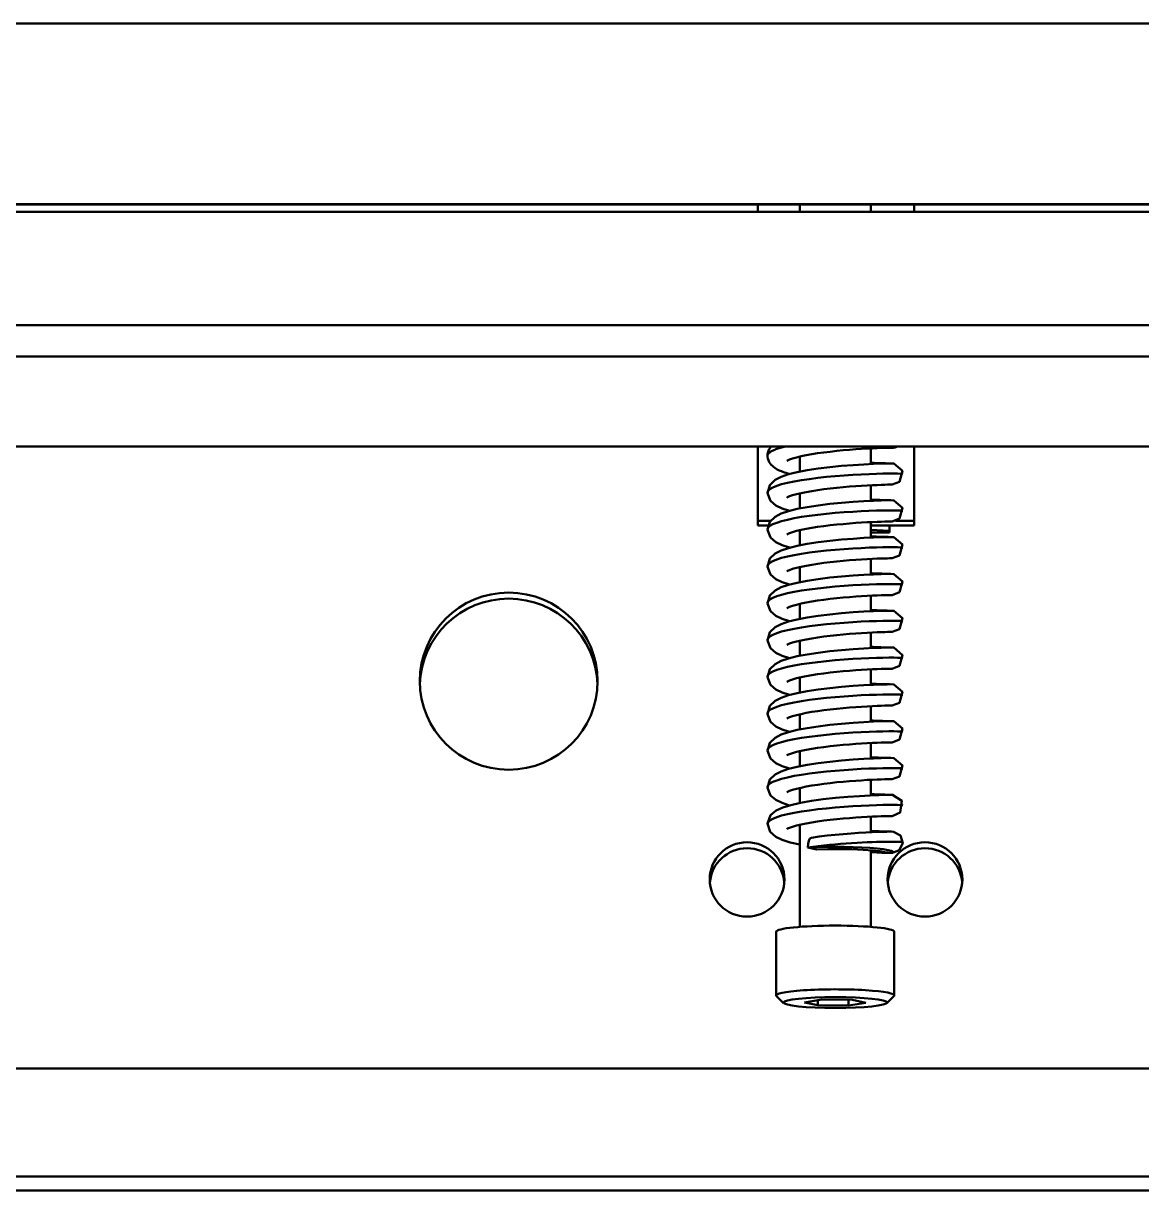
# Model space of a CAD drawing. Header units: millimetres. Extents: x 4915 to 15267, y 4787 to 10268.
# Drawn here: x 9364.5 to 9521.7, y 8754.5 to 8918.5 of the extents above; entities that cross this region are included whole.
import ezdxf

# ---------------------------------------------------------------- set-up
doc = ezdxf.new("R2010")
doc.units = ezdxf.units.MM
doc.layers.add('外形線', color=7, linetype='Continuous', lineweight=50)

msp = doc.modelspace()

# ---------------------------------------------------------------- linework, layer by layer
at = {"layer": '外形線'}
for p, q in [((9906.21, 8918.48), (9101.21, 8918.48)), ((9143.71, 8918.47), (9884.71, 8918.47)), ((9143.71, 8893.07), (9884.71, 8893.07)), ((9143.71, 8893.04), (9884.71, 8893.04)), ((9467.71, 8892.02), (9467.71, 8893.04)), ((9473.6, 8892.02), (9473.6, 8893.04)), ((9483.6, 8892.02), (9483.6, 8893.04)), ((9489.71, 8893.04), (9489.71, 8892.02)), ((9903.01, 8892.02), (9125.41, 8892.02)), ((9127.21, 8876.1), (9901.21, 8876.1)), ((9901.21, 8871.71), (9127.21, 8871.71)), ((9263.21, 8859.06), (9765.21, 8859.06)), ((9467.71, 8848.59), (9467.71, 8859.06)), ((9483.6, 8856.59), (9483.6, 8858.78)), ((9489.71, 8859.06), (9489.71, 8848.59)), ((9473.6, 8855.51), (9473.6, 8857.63)), ((9483.6, 8851.42), (9483.6, 8853.61)), ((9473.6, 8850.34), (9473.6, 8852.46)), ((9467.71, 8847.96), (9467.71, 8848.59)), ((9467.71, 8848.59), (9469.5, 8848.59)), ((9483.6, 8846.25), (9483.6, 8848.43)), ((9487.05, 8848.59), (9489.71, 8848.59)), ((9489.71, 8848.59), (9489.71, 8847.96)), ((9469.18, 8847.96), (9467.71, 8847.96)), ((9473.6, 8845.17), (9473.6, 8847.29)), ((9489.71, 8847.96), (9483.6, 8847.96)), ((9483.6, 8847.34), (9486.21, 8847.18)), ((9486.21, 8846.97), (9483.6, 8846.97)), ((9486.21, 8847.96), (9486.21, 8847.18)), ((9486.21, 8847.18), (9486.21, 8846.97)), ((9473.6, 8840), (9473.6, 8842.12)), ((9483.6, 8841.08), (9483.6, 8843.26)), ((9473.6, 8834.83), (9473.6, 8836.94)), ((9483.6, 8835.91), (9483.6, 8838.09)), ((9483.6, 8830.74), (9483.6, 8832.92)), ((9473.6, 8829.65), (9473.6, 8831.77)), ((9483.6, 8825.56), (9483.6, 8827.75)), ((9473.6, 8824.48), (9473.6, 8826.6)), ((9483.6, 8820.39), (9483.6, 8822.58)), ((9473.6, 8819.31), (9473.6, 8821.43)), ((9483.6, 8815.22), (9483.6, 8817.4)), ((9473.6, 8814.14), (9473.6, 8816.26)), ((9473.6, 8808.97), (9473.6, 8811.09)), ((9483.6, 8810.05), (9483.6, 8812.23)), ((9473.6, 8791.58), (9473.6, 8805.92)), ((9483.6, 8804.88), (9483.6, 8807.06)), ((9475.96, 8802.45), (9474.75, 8802.74)), ((9483.6, 8791.58), (9483.6, 8802.33)), ((9470.3, 8790.89), (9470.3, 8781.94)), ((9486.9, 8790.89), (9486.9, 8781.94)), ((9471.34, 8780.87), (9470.34, 8781.85)), ((9474.28, 8780.98), (9476.72, 8781.36)), ((9476.15, 8780.57), (9476.15, 8781.27)), ((9476.72, 8781.36), (9481.04, 8781.32)), ((9480.47, 8780.54), (9480.47, 8781.33)), ((9481.04, 8781.32), (9482.91, 8780.91)), ((9485.86, 8780.87), (9486.85, 8781.85)), ((9476.15, 8780.57), (9474.28, 8780.98)), ((9480.47, 8780.54), (9476.15, 8780.57)), ((9482.91, 8780.91), (9480.47, 8780.54)), ((9815.21, 8771.69), (9213.21, 8771.69)), ((9263.21, 8756.52), (9765.21, 8756.52)), ((9765.21, 8754.53), (9263.21, 8754.53))]:
    msp.add_line(p, q, dxfattribs=at).dxf.unprotected_set("ltscale", 0)
for points in [[(9469.1, 8857.77), (9469.1, 8857.83), (9469.12, 8857.88), (9469.14, 8857.94), (9469.17, 8858), (9469.21, 8858.05), (9469.26, 8858.11), (9469.32, 8858.16), (9469.39, 8858.22), (9469.47, 8858.27), (9469.55, 8858.33), (9469.65, 8858.38), (9469.75, 8858.44), (9469.86, 8858.49), (9469.99, 8858.55), (9470.12, 8858.6), (9470.25, 8858.65), (9470.4, 8858.71), (9470.55, 8858.76), (9470.71, 8858.81), (9470.88, 8858.86), (9471.06, 8858.91), (9471.24, 8858.96), (9471.43, 8859.01), (9471.63, 8859.06)], [(9472.19, 8855.18), (9471.94, 8855.25), (9471.7, 8855.33), (9471.47, 8855.4), (9471.25, 8855.48), (9471.04, 8855.56), (9470.84, 8855.65), (9470.64, 8855.74), (9470.46, 8855.83), (9470.28, 8855.93), (9470.1, 8856.05), (9469.93, 8856.17), (9469.76, 8856.32), (9469.61, 8856.48), (9469.46, 8856.66), (9469.33, 8856.87), (9469.22, 8857.11), (9469.14, 8857.36), (9469.1, 8857.63), (9469.1, 8857.91), (9469.14, 8858.17), (9469.22, 8858.43), (9469.33, 8858.66), (9469.46, 8858.87), (9469.6, 8859.06)], [(9486.55, 8858.86), (9486.46, 8858.86), (9486.26, 8858.86), (9485.95, 8858.86), (9485.55, 8858.85), (9485.05, 8858.84), (9484.47, 8858.82), (9483.82, 8858.79), (9483.09, 8858.75), (9482.3, 8858.7), (9481.47, 8858.65), (9480.6, 8858.58), (9479.71, 8858.51), (9478.8, 8858.42), (9477.89, 8858.32), (9476.99, 8858.21), (9476.12, 8858.09), (9475.29, 8857.96), (9474.51, 8857.82), (9473.79, 8857.67), (9473.15, 8857.52), (9472.61, 8857.37), (9472.18, 8857.22), (9471.9, 8857.09), (9471.8, 8857.03)], [(9487.34, 8859.06), (9487.23, 8859), (9487.12, 8858.95), (9487, 8858.92), (9486.88, 8858.89), (9486.76, 8858.87), (9486.69, 8858.87), (9486.65, 8858.86), (9486.62, 8858.86), (9486.61, 8858.86), (9486.59, 8858.86), (9486.57, 8858.86), (9486.55, 8858.86), (9486.53, 8858.86), (9486.51, 8858.86), (9486.49, 8858.86), (9486.47, 8858.86), (9486.44, 8858.86), (9486.42, 8858.86), (9486.39, 8858.86), (9486.36, 8858.86), (9486.33, 8858.86), (9486.29, 8858.86), (9486.26, 8858.86), (9486.22, 8858.86)], [(9472.19, 8850.01), (9471.14, 8850.35), (9470.26, 8850.77), (9469.51, 8851.42), (9469.1, 8852.5), (9469.42, 8853.64), (9470.14, 8854.35), (9470.99, 8854.79), (9472.02, 8855.14), (9473.24, 8855.44), (9474.66, 8855.71), (9476.2, 8855.95), (9477.84, 8856.15), (9479.5, 8856.31), (9481.12, 8856.44), (9482.62, 8856.54), (9483.96, 8856.61), (9485.07, 8856.65), (9485.9, 8856.67), (9486.42, 8856.68), (9486.84, 8856.66), (9488.03, 8855.62), (9487.62, 8854.09), (9486.58, 8853.69), (9486.22, 8853.69)], [(9483.6, 8856.76), (9483.75, 8856.75), (9483.9, 8856.75), (9484.04, 8856.74), (9484.18, 8856.73), (9484.32, 8856.73), (9484.46, 8856.72), (9484.59, 8856.72), (9484.72, 8856.71), (9484.84, 8856.71), (9484.96, 8856.71), (9485.08, 8856.7), (9485.19, 8856.7), (9485.3, 8856.69), (9485.41, 8856.69), (9485.51, 8856.69), (9485.6, 8856.69), (9485.7, 8856.68), (9485.78, 8856.68), (9485.87, 8856.68), (9485.95, 8856.68), (9486.02, 8856.68), (9486.09, 8856.68), (9486.16, 8856.68), (9486.22, 8856.68)], [(9469.1, 8852.6), (9469.18, 8852.84), (9469.42, 8853.07), (9469.82, 8853.3), (9470.37, 8853.53), (9471.06, 8853.74), (9471.88, 8853.95), (9472.81, 8854.14), (9473.85, 8854.32), (9474.96, 8854.48), (9476.14, 8854.63), (9477.36, 8854.77), (9478.6, 8854.88), (9479.84, 8854.98), (9481.05, 8855.07), (9482.23, 8855.13), (9483.35, 8855.18), (9484.38, 8855.22), (9485.31, 8855.24), (9486.13, 8855.25), (9486.82, 8855.25), (9487.37, 8855.24), (9487.77, 8855.23), (9488.01, 8855.21), (9488.09, 8855.18)], [(9486.55, 8853.69), (9486.46, 8853.69), (9486.26, 8853.69), (9485.95, 8853.69), (9485.55, 8853.68), (9485.05, 8853.66), (9484.47, 8853.64), (9483.82, 8853.62), (9483.09, 8853.58), (9482.31, 8853.53), (9481.48, 8853.48), (9480.61, 8853.41), (9479.71, 8853.34), (9478.8, 8853.25), (9477.89, 8853.15), (9477, 8853.04), (9476.13, 8852.92), (9475.29, 8852.79), (9474.51, 8852.65), (9473.79, 8852.5), (9473.15, 8852.35), (9472.61, 8852.19), (9472.18, 8852.05), (9471.9, 8851.92), (9471.8, 8851.86)], [(9472.19, 8844.84), (9471.14, 8845.18), (9470.26, 8845.6), (9469.51, 8846.25), (9469.1, 8847.33), (9469.42, 8848.47), (9470.14, 8849.18), (9470.99, 8849.62), (9472.02, 8849.96), (9473.24, 8850.27), (9474.66, 8850.54), (9476.21, 8850.77), (9477.84, 8850.98), (9479.5, 8851.14), (9481.12, 8851.27), (9482.62, 8851.37), (9483.96, 8851.44), (9485.07, 8851.48), (9485.9, 8851.5), (9486.42, 8851.51), (9486.84, 8851.48), (9488.03, 8850.45), (9487.62, 8848.92), (9486.58, 8848.52), (9486.22, 8848.52)], [(9469.1, 8847.43), (9469.18, 8847.66), (9469.42, 8847.9), (9469.82, 8848.13), (9470.37, 8848.35), (9471.06, 8848.57), (9471.88, 8848.77), (9472.81, 8848.97), (9473.85, 8849.15), (9474.96, 8849.31), (9476.14, 8849.46), (9477.36, 8849.6), (9478.6, 8849.71), (9479.84, 8849.81), (9481.05, 8849.89), (9482.23, 8849.96), (9483.34, 8850.01), (9484.38, 8850.05), (9485.31, 8850.07), (9486.13, 8850.08), (9486.82, 8850.08), (9487.37, 8850.07), (9487.77, 8850.05), (9488.01, 8850.03), (9488.09, 8850.01)], [(9483.6, 8851.59), (9483.75, 8851.58), (9483.9, 8851.58), (9484.04, 8851.57), (9484.19, 8851.56), (9484.32, 8851.56), (9484.46, 8851.55), (9484.59, 8851.55), (9484.72, 8851.54), (9484.84, 8851.54), (9484.96, 8851.53), (9485.08, 8851.53), (9485.19, 8851.53), (9485.3, 8851.52), (9485.41, 8851.52), (9485.51, 8851.52), (9485.61, 8851.52), (9485.7, 8851.51), (9485.79, 8851.51), (9485.87, 8851.51), (9485.95, 8851.51), (9486.02, 8851.51), (9486.09, 8851.51), (9486.16, 8851.5), (9486.22, 8851.5)], [(9486.55, 8848.52), (9486.46, 8848.52), (9486.26, 8848.52), (9485.95, 8848.52), (9485.55, 8848.51), (9485.05, 8848.49), (9484.47, 8848.47), (9483.82, 8848.44), (9483.09, 8848.41), (9482.3, 8848.36), (9481.47, 8848.31), (9480.6, 8848.24), (9479.71, 8848.16), (9478.8, 8848.08), (9477.89, 8847.98), (9476.99, 8847.87), (9476.12, 8847.75), (9475.29, 8847.62), (9474.51, 8847.48), (9473.79, 8847.33), (9473.15, 8847.18), (9472.61, 8847.02), (9472.18, 8846.87), (9471.9, 8846.75), (9471.8, 8846.69)], [(9472.19, 8839.67), (9471.14, 8840.01), (9470.26, 8840.43), (9469.51, 8841.07), (9469.1, 8842.16), (9469.42, 8843.3), (9470.14, 8844), (9470.99, 8844.44), (9472.02, 8844.79), (9473.24, 8845.1), (9474.66, 8845.37), (9476.2, 8845.6), (9477.84, 8845.8), (9479.5, 8845.97), (9481.12, 8846.1), (9482.62, 8846.2), (9483.96, 8846.27), (9485.07, 8846.31), (9485.9, 8846.33), (9486.42, 8846.33), (9486.84, 8846.31), (9488.03, 8845.28), (9487.62, 8843.75), (9486.58, 8843.35), (9486.22, 8843.35)], [(9483.6, 8846.42), (9483.75, 8846.41), (9483.9, 8846.4), (9484.04, 8846.4), (9484.18, 8846.39), (9484.32, 8846.39), (9484.46, 8846.38), (9484.59, 8846.38), (9484.72, 8846.37), (9484.84, 8846.37), (9484.96, 8846.36), (9485.08, 8846.36), (9485.19, 8846.35), (9485.3, 8846.35), (9485.41, 8846.35), (9485.51, 8846.35), (9485.6, 8846.34), (9485.7, 8846.34), (9485.78, 8846.34), (9485.87, 8846.34), (9485.95, 8846.34), (9486.02, 8846.34), (9486.09, 8846.33), (9486.16, 8846.33), (9486.22, 8846.33)], [(9469.1, 8842.25), (9469.18, 8842.49), (9469.42, 8842.73), (9469.82, 8842.96), (9470.37, 8843.18), (9471.06, 8843.4), (9471.88, 8843.6), (9472.81, 8843.8), (9473.85, 8843.98), (9474.96, 8844.14), (9476.14, 8844.29), (9477.36, 8844.42), (9478.6, 8844.54), (9479.84, 8844.64), (9481.05, 8844.72), (9482.23, 8844.79), (9483.35, 8844.84), (9484.38, 8844.87), (9485.31, 8844.9), (9486.13, 8844.91), (9486.82, 8844.91), (9487.37, 8844.9), (9487.77, 8844.88), (9488.01, 8844.86), (9488.1, 8844.84)], [(9486.55, 8843.35), (9486.46, 8843.35), (9486.26, 8843.35), (9485.95, 8843.34), (9485.55, 8843.34), (9485.05, 8843.32), (9484.47, 8843.3), (9483.82, 8843.27), (9483.09, 8843.24), (9482.31, 8843.19), (9481.48, 8843.14), (9480.61, 8843.07), (9479.71, 8842.99), (9478.8, 8842.91), (9477.89, 8842.81), (9477, 8842.7), (9476.13, 8842.58), (9475.29, 8842.45), (9474.51, 8842.31), (9473.79, 8842.16), (9473.15, 8842.01), (9472.61, 8841.85), (9472.18, 8841.7), (9471.9, 8841.58), (9471.8, 8841.52)], [(9472.19, 8834.5), (9471.14, 8834.84), (9470.26, 8835.26), (9469.51, 8835.9), (9469.1, 8836.99), (9469.42, 8838.13), (9470.14, 8838.83), (9470.99, 8839.27), (9472.02, 8839.62), (9473.24, 8839.92), (9474.66, 8840.2), (9476.21, 8840.43), (9477.84, 8840.63), (9479.5, 8840.8), (9481.12, 8840.93), (9482.62, 8841.03), (9483.96, 8841.09), (9485.07, 8841.14), (9485.9, 8841.16), (9486.42, 8841.16), (9486.84, 8841.14), (9488.03, 8840.11), (9487.62, 8838.58), (9486.58, 8838.18), (9486.22, 8838.18)], [(9483.6, 8841.25), (9483.75, 8841.24), (9483.9, 8841.23), (9484.04, 8841.23), (9484.19, 8841.22), (9484.32, 8841.21), (9484.46, 8841.21), (9484.59, 8841.2), (9484.72, 8841.2), (9484.84, 8841.19), (9484.96, 8841.19), (9485.08, 8841.19), (9485.19, 8841.18), (9485.3, 8841.18), (9485.41, 8841.18), (9485.51, 8841.17), (9485.61, 8841.17), (9485.7, 8841.17), (9485.79, 8841.17), (9485.87, 8841.17), (9485.95, 8841.17), (9486.02, 8841.16), (9486.09, 8841.16), (9486.16, 8841.16), (9486.22, 8841.16)], [(9469.1, 8837.08), (9469.18, 8837.32), (9469.42, 8837.56), (9469.82, 8837.79), (9470.37, 8838.01), (9471.06, 8838.23), (9471.88, 8838.43), (9472.81, 8838.63), (9473.85, 8838.81), (9474.96, 8838.97), (9476.14, 8839.12), (9477.36, 8839.25), (9478.6, 8839.37), (9479.84, 8839.47), (9481.05, 8839.55), (9482.23, 8839.62), (9483.35, 8839.67), (9484.38, 8839.7), (9485.31, 8839.72), (9486.13, 8839.73), (9486.82, 8839.73), (9487.37, 8839.73), (9487.77, 8839.71), (9488.01, 8839.69), (9488.09, 8839.67)], [(9486.55, 8838.18), (9486.46, 8838.18), (9486.26, 8838.18), (9485.95, 8838.17), (9485.55, 8838.16), (9485.05, 8838.15), (9484.47, 8838.13), (9483.82, 8838.1), (9483.09, 8838.06), (9482.3, 8838.02), (9481.47, 8837.96), (9480.6, 8837.9), (9479.71, 8837.82), (9478.8, 8837.73), (9477.89, 8837.63), (9476.99, 8837.53), (9476.12, 8837.4), (9475.29, 8837.27), (9474.51, 8837.14), (9473.79, 8836.99), (9473.15, 8836.83), (9472.61, 8836.68), (9472.18, 8836.53), (9471.9, 8836.41), (9471.8, 8836.35)], [(9472.19, 8829.33), (9471.14, 8829.67), (9470.26, 8830.09), (9469.51, 8830.73), (9469.1, 8831.82), (9469.42, 8832.96), (9470.14, 8833.66), (9470.99, 8834.1), (9472.02, 8834.45), (9473.24, 8834.75), (9474.66, 8835.02), (9476.2, 8835.26), (9477.84, 8835.46), (9479.5, 8835.63), (9481.12, 8835.76), (9482.62, 8835.86), (9483.96, 8835.92), (9485.07, 8835.96), (9485.9, 8835.99), (9486.42, 8835.99), (9486.84, 8835.97), (9488.03, 8834.94), (9487.62, 8833.41), (9486.58, 8833), (9486.22, 8833.01)], [(9483.6, 8836.08), (9483.75, 8836.07), (9483.9, 8836.06), (9484.04, 8836.05), (9484.18, 8836.05), (9484.32, 8836.04), (9484.46, 8836.04), (9484.59, 8836.03), (9484.72, 8836.03), (9484.84, 8836.02), (9484.96, 8836.02), (9485.08, 8836.02), (9485.19, 8836.01), (9485.3, 8836.01), (9485.41, 8836.01), (9485.51, 8836), (9485.6, 8836), (9485.7, 8836), (9485.78, 8836), (9485.87, 8836), (9485.95, 8835.99), (9486.02, 8835.99), (9486.09, 8835.99), (9486.16, 8835.99), (9486.22, 8835.99)], [(9469.1, 8831.91), (9469.18, 8832.15), (9469.42, 8832.38), (9469.82, 8832.61), (9470.37, 8832.84), (9471.06, 8833.05), (9471.88, 8833.26), (9472.81, 8833.45), (9473.85, 8833.63), (9474.96, 8833.8), (9476.14, 8833.95), (9477.36, 8834.08), (9478.6, 8834.2), (9479.84, 8834.3), (9481.05, 8834.38), (9482.23, 8834.45), (9483.35, 8834.5), (9484.38, 8834.53), (9485.31, 8834.55), (9486.13, 8834.56), (9486.82, 8834.56), (9487.37, 8834.55), (9487.77, 8834.54), (9488.01, 8834.52), (9488.09, 8834.5)], [(9486.55, 8833.01), (9486.46, 8833.01), (9486.26, 8833.01), (9485.95, 8833), (9485.55, 8832.99), (9485.05, 8832.98), (9484.47, 8832.96), (9483.82, 8832.93), (9483.09, 8832.89), (9482.31, 8832.85), (9481.48, 8832.79), (9480.61, 8832.73), (9479.71, 8832.65), (9478.8, 8832.56), (9477.89, 8832.46), (9477, 8832.35), (9476.13, 8832.23), (9475.29, 8832.1), (9474.51, 8831.96), (9473.79, 8831.82), (9473.15, 8831.66), (9472.61, 8831.51), (9472.18, 8831.36), (9471.9, 8831.23), (9471.8, 8831.17)], [(9472.19, 8824.15), (9471.14, 8824.5), (9470.26, 8824.91), (9469.51, 8825.56), (9469.1, 8826.65), (9469.42, 8827.79), (9470.14, 8828.49), (9470.99, 8828.93), (9472.02, 8829.28), (9473.24, 8829.58), (9474.66, 8829.85), (9476.21, 8830.09), (9477.84, 8830.29), (9479.5, 8830.46), (9481.12, 8830.59), (9482.62, 8830.68), (9483.96, 8830.75), (9485.07, 8830.79), (9485.9, 8830.81), (9486.42, 8830.82), (9486.84, 8830.8), (9488.03, 8829.76), (9487.62, 8828.23), (9486.58, 8827.83), (9486.22, 8827.83)], [(9483.6, 8830.9), (9483.75, 8830.9), (9483.9, 8830.89), (9484.04, 8830.88), (9484.19, 8830.88), (9484.32, 8830.87), (9484.46, 8830.87), (9484.59, 8830.86), (9484.72, 8830.86), (9484.84, 8830.85), (9484.96, 8830.85), (9485.08, 8830.84), (9485.19, 8830.84), (9485.3, 8830.84), (9485.41, 8830.83), (9485.51, 8830.83), (9485.61, 8830.83), (9485.7, 8830.83), (9485.79, 8830.83), (9485.87, 8830.82), (9485.95, 8830.82), (9486.02, 8830.82), (9486.09, 8830.82), (9486.16, 8830.82), (9486.22, 8830.82)], [(9469.1, 8826.74), (9469.18, 8826.98), (9469.42, 8827.21), (9469.82, 8827.44), (9470.37, 8827.67), (9471.06, 8827.88), (9471.88, 8828.09), (9472.81, 8828.28), (9473.85, 8828.46), (9474.96, 8828.63), (9476.14, 8828.78), (9477.36, 8828.91), (9478.6, 8829.03), (9479.84, 8829.13), (9481.06, 8829.21), (9482.23, 8829.27), (9483.34, 8829.32), (9484.38, 8829.36), (9485.31, 8829.38), (9486.13, 8829.39), (9486.82, 8829.39), (9487.37, 8829.38), (9487.77, 8829.37), (9488.01, 8829.35), (9488.1, 8829.33)], [(9486.55, 8827.84), (9486.46, 8827.84), (9486.26, 8827.83), (9485.95, 8827.83), (9485.55, 8827.82), (9485.05, 8827.81), (9484.47, 8827.79), (9483.82, 8827.76), (9483.09, 8827.72), (9482.3, 8827.68), (9481.47, 8827.62), (9480.6, 8827.55), (9479.71, 8827.48), (9478.8, 8827.39), (9477.89, 8827.29), (9476.99, 8827.18), (9476.12, 8827.06), (9475.29, 8826.93), (9474.51, 8826.79), (9473.79, 8826.64), (9473.15, 8826.49), (9472.61, 8826.34), (9472.18, 8826.19), (9471.9, 8826.06), (9471.8, 8826)], [(9472.19, 8818.98), (9471.14, 8819.32), (9470.26, 8819.74), (9469.51, 8820.39), (9469.1, 8821.47), (9469.42, 8822.61), (9470.14, 8823.32), (9470.99, 8823.76), (9472.02, 8824.11), (9473.24, 8824.41), (9474.66, 8824.68), (9476.2, 8824.92), (9477.84, 8825.12), (9479.5, 8825.28), (9481.12, 8825.42), (9482.62, 8825.51), (9483.96, 8825.58), (9485.07, 8825.62), (9485.9, 8825.64), (9486.42, 8825.65), (9486.84, 8825.63), (9488.03, 8824.59), (9487.62, 8823.06), (9486.58, 8822.66), (9486.22, 8822.66)], [(9483.6, 8825.73), (9483.75, 8825.73), (9483.9, 8825.72), (9484.04, 8825.71), (9484.18, 8825.71), (9484.32, 8825.7), (9484.46, 8825.69), (9484.59, 8825.69), (9484.72, 8825.68), (9484.84, 8825.68), (9484.96, 8825.68), (9485.08, 8825.67), (9485.19, 8825.67), (9485.3, 8825.67), (9485.41, 8825.66), (9485.51, 8825.66), (9485.6, 8825.66), (9485.7, 8825.66), (9485.78, 8825.65), (9485.87, 8825.65), (9485.95, 8825.65), (9486.02, 8825.65), (9486.09, 8825.65), (9486.16, 8825.65), (9486.22, 8825.65)], [(9469.1, 8821.57), (9469.18, 8821.81), (9469.42, 8822.04), (9469.82, 8822.27), (9470.37, 8822.5), (9471.06, 8822.71), (9471.88, 8822.92), (9472.81, 8823.11), (9473.85, 8823.29), (9474.96, 8823.46), (9476.14, 8823.6), (9477.36, 8823.74), (9478.6, 8823.85), (9479.84, 8823.95), (9481.05, 8824.04), (9482.23, 8824.1), (9483.35, 8824.15), (9484.38, 8824.19), (9485.31, 8824.21), (9486.13, 8824.22), (9486.82, 8824.22), (9487.37, 8824.21), (9487.77, 8824.2), (9488.01, 8824.18), (9488.1, 8824.15)], [(9486.55, 8822.66), (9486.46, 8822.66), (9486.26, 8822.66), (9485.95, 8822.66), (9485.55, 8822.65), (9485.05, 8822.64), (9484.47, 8822.61), (9483.82, 8822.59), (9483.09, 8822.55), (9482.31, 8822.5), (9481.48, 8822.45), (9480.61, 8822.38), (9479.71, 8822.31), (9478.8, 8822.22), (9477.89, 8822.12), (9477, 8822.01), (9476.13, 8821.89), (9475.29, 8821.76), (9474.51, 8821.62), (9473.79, 8821.47), (9473.15, 8821.32), (9472.61, 8821.17), (9472.18, 8821.02), (9471.9, 8820.89), (9471.8, 8820.83)], [(9472.19, 8813.81), (9471.14, 8814.15), (9470.26, 8814.57), (9469.51, 8815.22), (9469.1, 8816.3), (9469.42, 8817.44), (9470.14, 8818.15), (9470.99, 8818.59), (9472.02, 8818.94), (9473.24, 8819.24), (9474.66, 8819.51), (9476.21, 8819.74), (9477.84, 8819.95), (9479.5, 8820.11), (9481.12, 8820.24), (9482.62, 8820.34), (9483.96, 8820.41), (9485.07, 8820.45), (9485.9, 8820.47), (9486.42, 8820.48), (9486.84, 8820.46), (9488.03, 8819.42), (9487.62, 8817.89), (9486.58, 8817.49), (9486.22, 8817.49)], [(9483.6, 8820.56), (9483.75, 8820.55), (9483.9, 8820.55), (9484.04, 8820.54), (9484.19, 8820.53), (9484.32, 8820.53), (9484.46, 8820.52), (9484.59, 8820.52), (9484.72, 8820.51), (9484.84, 8820.51), (9484.96, 8820.5), (9485.08, 8820.5), (9485.19, 8820.5), (9485.3, 8820.49), (9485.41, 8820.49), (9485.51, 8820.49), (9485.61, 8820.49), (9485.7, 8820.48), (9485.79, 8820.48), (9485.87, 8820.48), (9485.95, 8820.48), (9486.02, 8820.48), (9486.09, 8820.48), (9486.16, 8820.48), (9486.22, 8820.48)], [(9469.1, 8816.4), (9469.18, 8816.63), (9469.42, 8816.87), (9469.82, 8817.1), (9470.37, 8817.32), (9471.06, 8817.54), (9471.88, 8817.75), (9472.81, 8817.94), (9473.85, 8818.12), (9474.96, 8818.28), (9476.14, 8818.43), (9477.36, 8818.57), (9478.6, 8818.68), (9479.84, 8818.78), (9481.05, 8818.86), (9482.23, 8818.93), (9483.35, 8818.98), (9484.38, 8819.02), (9485.31, 8819.04), (9486.13, 8819.05), (9486.82, 8819.05), (9487.37, 8819.04), (9487.77, 8819.02), (9488.01, 8819), (9488.09, 8818.98)], [(9486.55, 8817.49), (9486.46, 8817.49), (9486.26, 8817.49), (9485.95, 8817.49), (9485.55, 8817.48), (9485.05, 8817.46), (9484.47, 8817.44), (9483.82, 8817.42), (9483.09, 8817.38), (9482.3, 8817.33), (9481.47, 8817.28), (9480.6, 8817.21), (9479.71, 8817.13), (9478.8, 8817.05), (9477.89, 8816.95), (9476.99, 8816.84), (9476.12, 8816.72), (9475.29, 8816.59), (9474.51, 8816.45), (9473.79, 8816.3), (9473.15, 8816.15), (9472.61, 8815.99), (9472.18, 8815.85), (9471.9, 8815.72), (9471.8, 8815.66)], [(9472.19, 8808.64), (9471.14, 8808.98), (9470.26, 8809.4), (9469.51, 8810.04), (9469.1, 8811.13), (9469.42, 8812.27), (9470.14, 8812.97), (9470.99, 8813.41), (9472.02, 8813.76), (9473.24, 8814.07), (9474.66, 8814.34), (9476.2, 8814.57), (9477.84, 8814.77), (9479.5, 8814.94), (9481.12, 8815.07), (9482.62, 8815.17), (9483.96, 8815.24), (9485.07, 8815.28), (9485.9, 8815.3), (9486.42, 8815.3), (9486.84, 8815.28), (9488.03, 8814.25), (9487.62, 8812.72), (9486.58, 8812.32), (9486.22, 8812.32)], [(9483.6, 8815.39), (9483.75, 8815.38), (9483.9, 8815.38), (9484.04, 8815.37), (9484.18, 8815.36), (9484.32, 8815.36), (9484.46, 8815.35), (9484.59, 8815.35), (9484.72, 8815.34), (9484.84, 8815.34), (9484.96, 8815.33), (9485.08, 8815.33), (9485.19, 8815.33), (9485.3, 8815.32), (9485.41, 8815.32), (9485.51, 8815.32), (9485.6, 8815.31), (9485.7, 8815.31), (9485.78, 8815.31), (9485.87, 8815.31), (9485.95, 8815.31), (9486.02, 8815.31), (9486.09, 8815.31), (9486.16, 8815.3), (9486.22, 8815.3)], [(9469.1, 8811.23), (9469.18, 8811.46), (9469.42, 8811.7), (9469.82, 8811.93), (9470.37, 8812.15), (9471.06, 8812.37), (9471.88, 8812.57), (9472.81, 8812.77), (9473.85, 8812.95), (9474.96, 8813.11), (9476.14, 8813.26), (9477.36, 8813.4), (9478.6, 8813.51), (9479.84, 8813.61), (9481.06, 8813.69), (9482.23, 8813.76), (9483.34, 8813.81), (9484.38, 8813.84), (9485.31, 8813.87), (9486.13, 8813.88), (9486.82, 8813.88), (9487.37, 8813.87), (9487.77, 8813.85), (9488.01, 8813.83), (9488.09, 8813.81)], [(9486.55, 8812.32), (9486.46, 8812.32), (9486.26, 8812.32), (9485.95, 8812.32), (9485.55, 8812.31), (9485.05, 8812.29), (9484.47, 8812.27), (9483.82, 8812.24), (9483.09, 8812.21), (9482.31, 8812.16), (9481.48, 8812.11), (9480.61, 8812.04), (9479.71, 8811.96), (9478.8, 8811.88), (9477.89, 8811.78), (9477, 8811.67), (9476.13, 8811.55), (9475.29, 8811.42), (9474.51, 8811.28), (9473.79, 8811.13), (9473.15, 8810.98), (9472.61, 8810.82), (9472.18, 8810.67), (9471.9, 8810.55), (9471.8, 8810.49)], [(9473.6, 8803.14), (9472.27, 8803.45), (9471.16, 8803.8), (9470.24, 8804.24), (9469.47, 8804.94), (9469.1, 8806.11), (9469.52, 8807.25), (9470.31, 8807.91), (9471.24, 8808.34), (9472.37, 8808.69), (9473.72, 8808.99), (9475.26, 8809.26), (9476.92, 8809.5), (9478.65, 8809.69), (9480.38, 8809.84), (9482.01, 8809.96), (9483.49, 8810.04), (9484.73, 8810.1), (9485.7, 8810.12), (9486.33, 8810.13), (9486.65, 8810.13), (9487.95, 8809.29), (9487.73, 8807.66), (9486.59, 8807.15), (9486.22, 8807.15)], [(9483.6, 8810.22), (9483.75, 8810.21), (9483.9, 8810.2), (9484.04, 8810.2), (9484.19, 8810.19), (9484.32, 8810.19), (9484.46, 8810.18), (9484.59, 8810.17), (9484.72, 8810.17), (9484.84, 8810.17), (9484.96, 8810.16), (9485.08, 8810.16), (9485.19, 8810.15), (9485.3, 8810.15), (9485.41, 8810.15), (9485.51, 8810.15), (9485.61, 8810.14), (9485.7, 8810.14), (9485.79, 8810.14), (9485.87, 8810.14), (9485.95, 8810.14), (9486.02, 8810.13), (9486.09, 8810.13), (9486.16, 8810.13), (9486.22, 8810.13)], [(9469.1, 8806.05), (9469.18, 8806.29), (9469.42, 8806.53), (9469.82, 8806.76), (9470.37, 8806.98), (9471.06, 8807.2), (9471.88, 8807.4), (9472.81, 8807.6), (9473.85, 8807.78), (9474.96, 8807.94), (9476.14, 8808.09), (9477.36, 8808.22), (9478.6, 8808.34), (9479.84, 8808.44), (9481.05, 8808.52), (9482.23, 8808.59), (9483.35, 8808.64), (9484.38, 8808.67), (9485.31, 8808.7), (9486.13, 8808.71), (9486.82, 8808.71), (9487.37, 8808.7), (9487.77, 8808.68), (9488.01, 8808.66), (9488.1, 8808.64)], [(9486.55, 8807.15), (9486.46, 8807.15), (9486.26, 8807.15), (9485.95, 8807.14), (9485.55, 8807.14), (9485.05, 8807.12), (9484.47, 8807.1), (9483.82, 8807.07), (9483.09, 8807.04), (9482.3, 8806.99), (9481.47, 8806.93), (9480.6, 8806.87), (9479.71, 8806.79), (9478.8, 8806.7), (9477.89, 8806.61), (9476.99, 8806.5), (9476.12, 8806.38), (9475.29, 8806.25), (9474.51, 8806.11), (9473.79, 8805.96), (9473.15, 8805.81), (9472.61, 8805.65), (9472.18, 8805.5), (9471.9, 8805.38), (9471.8, 8805.32)], [(9475.26, 8804.09), (9476.34, 8804.25), (9477.45, 8804.39), (9478.59, 8804.51), (9479.72, 8804.62), (9480.83, 8804.71), (9481.89, 8804.78), (9482.89, 8804.84), (9483.79, 8804.89), (9484.6, 8804.92), (9485.29, 8804.94), (9485.84, 8804.95), (9486.26, 8804.96), (9486.52, 8804.96), (9486.8, 8804.95), (9487.76, 8804.41), (9488.09, 8803.34), (9487.59, 8802.35), (9486.66, 8801.98), (9486.47, 8801.97), (9486.18, 8801.98), (9485.73, 8801.98), (9485.14, 8802), (9484.43, 8802.02), (9483.6, 8802.06)], [(9483.6, 8805.05), (9483.75, 8805.04), (9483.9, 8805.03), (9484.04, 8805.03), (9484.18, 8805.02), (9484.32, 8805.01), (9484.46, 8805.01), (9484.59, 8805), (9484.72, 8805), (9484.84, 8804.99), (9484.96, 8804.99), (9485.08, 8804.99), (9485.19, 8804.98), (9485.3, 8804.98), (9485.41, 8804.98), (9485.51, 8804.97), (9485.6, 8804.97), (9485.7, 8804.97), (9485.78, 8804.97), (9485.87, 8804.97), (9485.95, 8804.96), (9486.02, 8804.96), (9486.09, 8804.96), (9486.16, 8804.96), (9486.22, 8804.96)], [(9474.75, 8802.74), (9475.48, 8802.84), (9476.23, 8802.93), (9477, 8803.02), (9477.78, 8803.09), (9478.57, 8803.17), (9479.35, 8803.23), (9480.13, 8803.29), (9480.9, 8803.34), (9481.66, 8803.39), (9482.39, 8803.42), (9483.1, 8803.46), (9483.78, 8803.48), (9484.42, 8803.5), (9485.02, 8803.52), (9485.57, 8803.53), (9486.08, 8803.53), (9486.54, 8803.54), (9486.94, 8803.53), (9487.29, 8803.53), (9487.58, 8803.52), (9487.8, 8803.51), (9487.96, 8803.5), (9488.06, 8803.48), (9488.09, 8803.47)], [(9474.75, 8802.74), (9475.98, 8802.79), (9477.26, 8802.81), (9478.56, 8802.82), (9479.86, 8802.81), (9481.13, 8802.78), (9482.34, 8802.73), (9483.46, 8802.66), (9484.47, 8802.57), (9485.34, 8802.47), (9486.02, 8802.36), (9486.48, 8802.24), (9486.71, 8802.14), (9486.76, 8802.06), (9486.67, 8802), (9486.38, 8801.98), (9486.01, 8802.02), (9485.54, 8802.09), (9484.87, 8802.19), (9483.86, 8802.3), (9482.5, 8802.41), (9480.95, 8802.48), (9479.28, 8802.51), (9477.58, 8802.5), (9475.96, 8802.45)]]:
    msp.add_lwpolyline(points, dxfattribs=at).dxf.unprotected_set("ltscale", 0)
for centre, major_axis, ratio in [((9432.71, 8826.09), (12.5, 0), 0.994522), ((9466.21, 8798.24), (5.25, 0), 0.994522), ((9491.21, 8798.24), (5.25, 0), 0.994522), ((9478.6, 8780.95), (-7.3, 0), 0.104528)]:
    msp.add_ellipse(centre, major_axis=major_axis, ratio=ratio, dxfattribs=at).dxf.unprotected_set("ltscale", 0)
for centre, major_axis, ratio, start_param, end_param in [((9432.71, 8825.25), (12.5, 0), 0.994522, 0.03364, 3.107953), ((9475.35, 8802.6), (-0.07, 1.5), 0.403144, 0.043727, 1.456325), ((9466.21, 8797.4), (5.23, 0.42), 0.994592, 0, 2.981262), ((9491.21, 8797.4), (5.23, 0.42), 0.994592, 0, 2.981262), ((9478.6, 8790.89), (-8.3, 0), 0.104528, 3.141593, 6.283185), ((9478.6, 8781.94), (8.3, 0), 0.104528, 6.20713, 9.530077), ((9478.6, 8781.94), (8.3, 0), 0.104528, 6.177887, 6.20713)]:
    msp.add_ellipse(centre, major_axis=major_axis, ratio=ratio, start_param=start_param, end_param=end_param, dxfattribs=at).dxf.unprotected_set("ltscale", 0)

doc.saveas('drawing.dxf')
